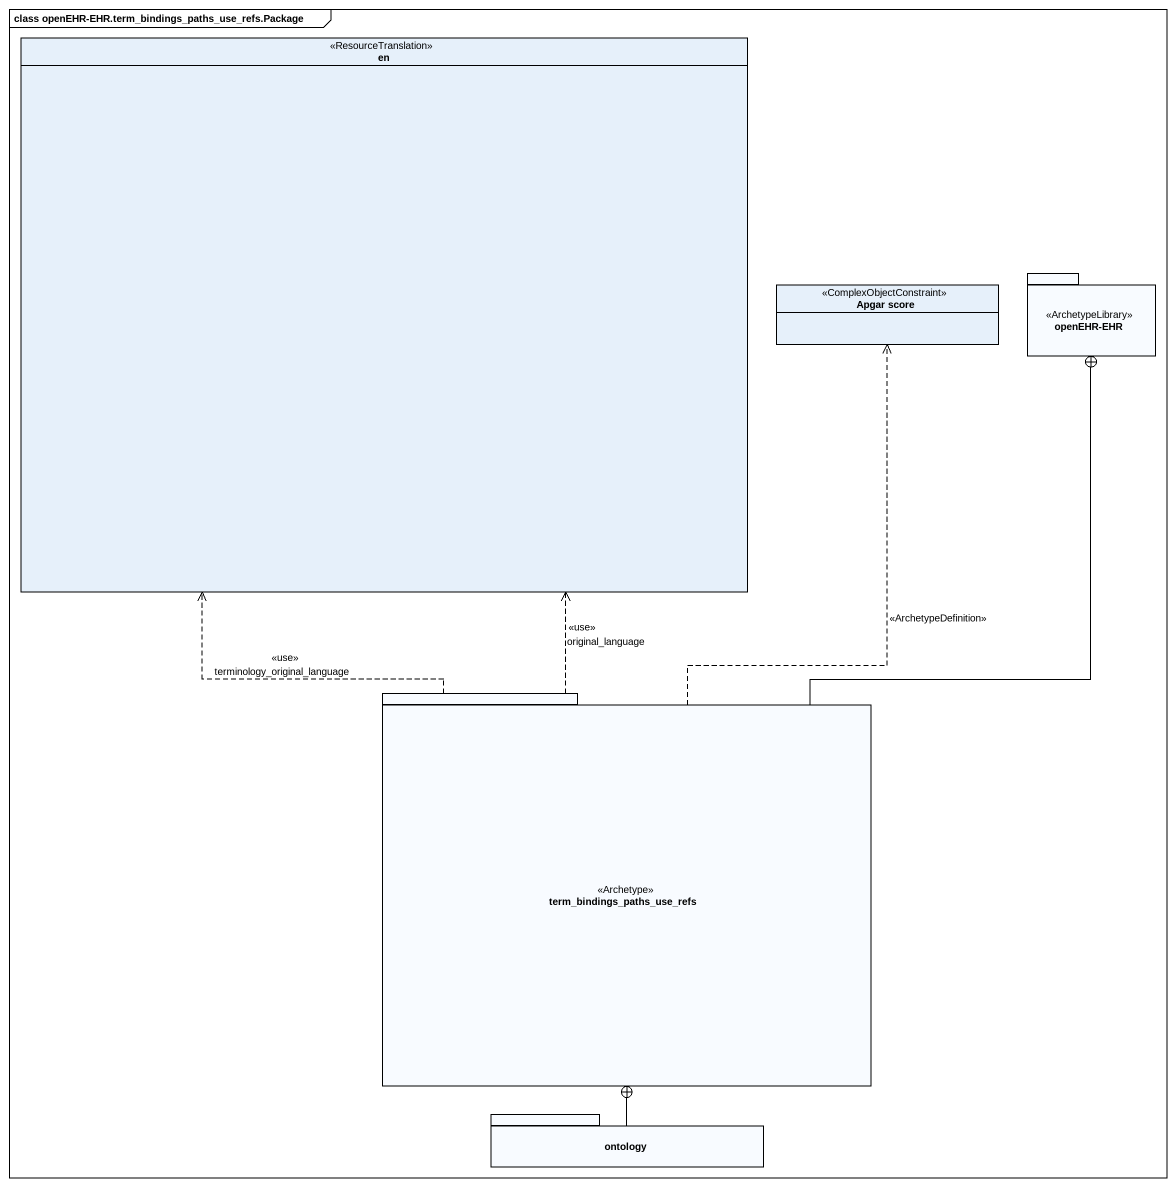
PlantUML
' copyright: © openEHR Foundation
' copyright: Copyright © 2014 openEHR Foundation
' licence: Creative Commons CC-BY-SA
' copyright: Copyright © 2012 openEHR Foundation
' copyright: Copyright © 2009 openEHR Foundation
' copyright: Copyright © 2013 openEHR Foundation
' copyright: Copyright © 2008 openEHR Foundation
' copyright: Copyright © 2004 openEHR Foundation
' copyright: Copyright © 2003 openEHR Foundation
@startuml
mainframe class openEHR-EHR.term_bindings_paths_use_refs.Package
hide circle
hide empty members
enum en <<ResourceTranslation>>
class "Apgar score" as Apgar_score <<ComplexObjectConstraint>>
package "openEHR-EHR" as openEHR_EHR <<ArchetypeLibrary>> {
}
package term_bindings_paths_use_refs <<Archetype>> {
}
package ontology {
}
term_bindings_paths_use_refs .up.> en : <<use>>\nterminology_original_language
term_bindings_paths_use_refs .up.> en : <<use>>\noriginal_language
term_bindings_paths_use_refs .up.> Apgar_score : <<ArchetypeDefinition>>
term_bindings_paths_use_refs -up-+ openEHR_EHR
ontology -up-+ term_bindings_paths_use_refs
@enduml
